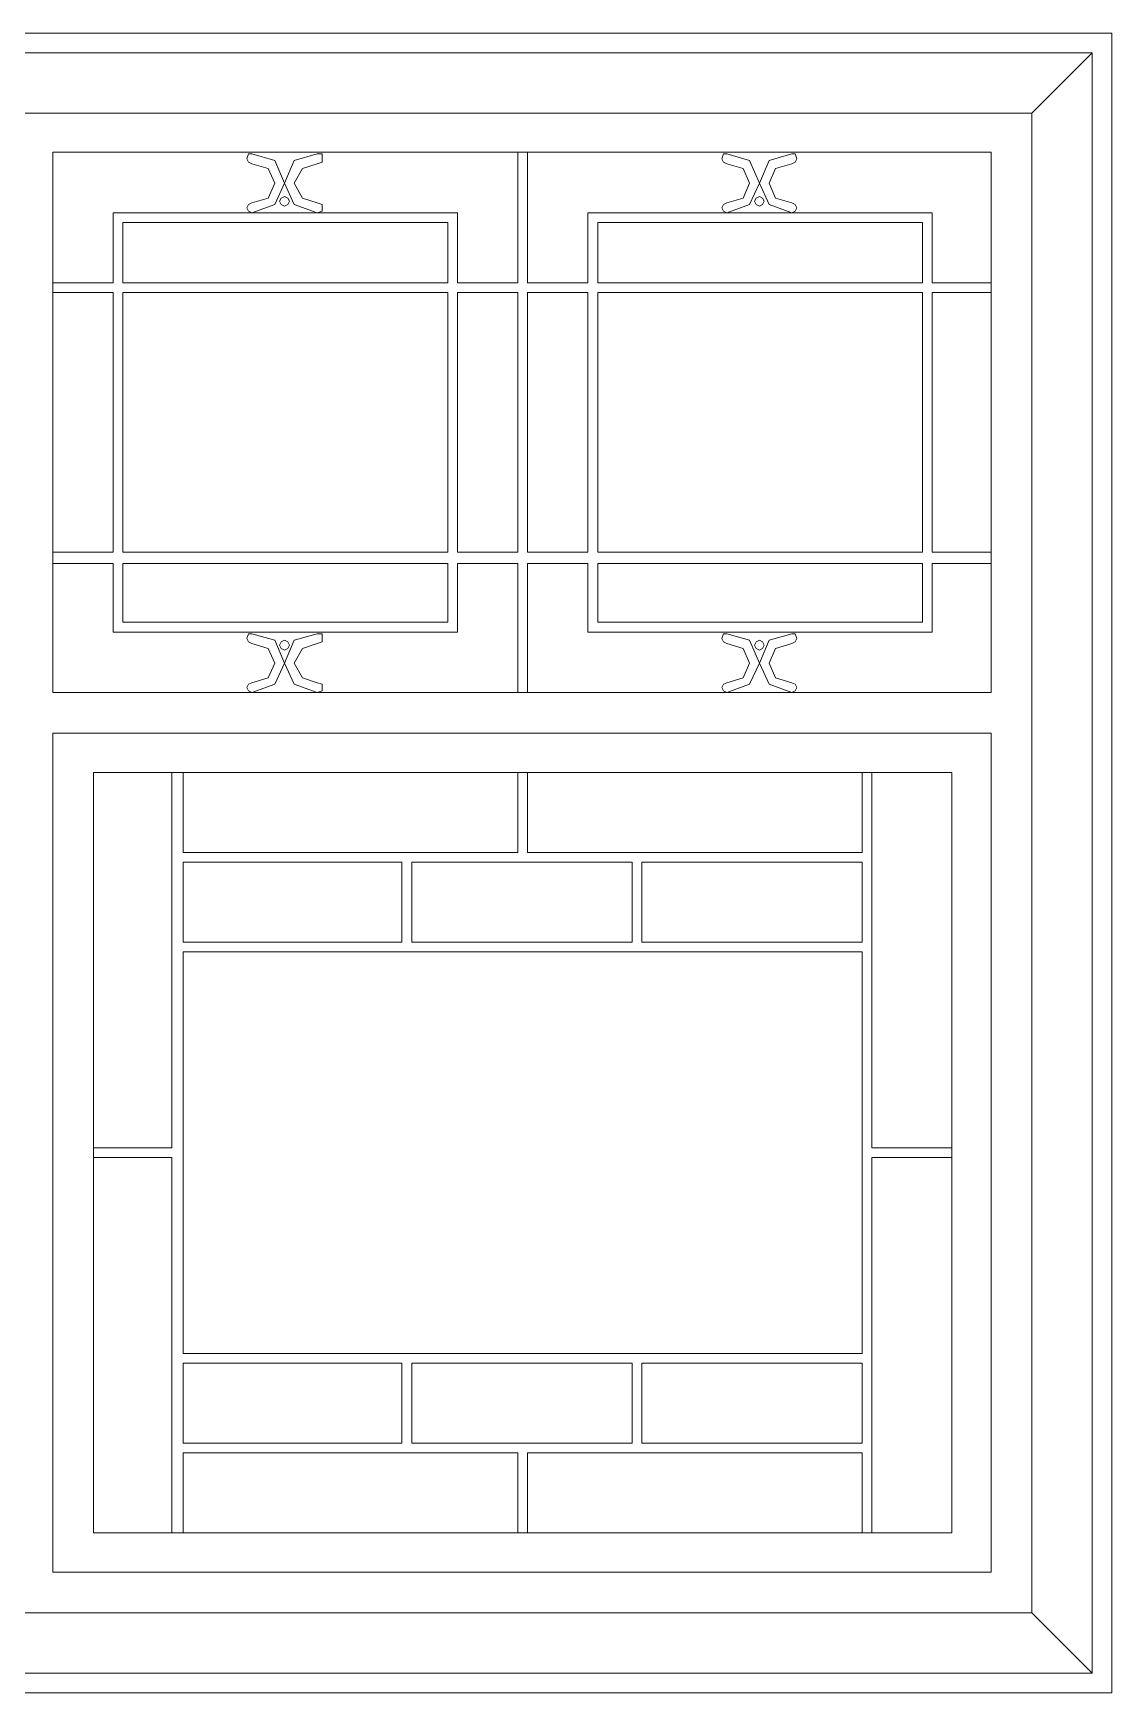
# Model space of a CAD drawing. Header units: centimetres. Extents: x -9 to 9.5, y -7.7 to 6.5.
# Drawn here: x 0.21 to 9.46, y -7.73 to 6.5 of the extents above; entities that cross this region are included whole.
import ezdxf

# ---------------------------------------------------------------- set-up
doc = ezdxf.new("R2010")
doc.units = ezdxf.units.CM
doc.header["$MEASUREMENT"] = 0
doc.layers.add('layer 1', color=7, linetype='Continuous')

msp = doc.modelspace()

# ---------------------------------------------------------------- linework, layer by layer
at = {"layer": 'layer 1', "color": 250, "lineweight": 0}
for points, knots in [([(-9.04213, -7.73212), (-9.04213, -7.73212), (9.46238, -7.73212), (9.46238, -7.73212), (9.46238, -7.73212), (9.46238, -7.73212), (9.46238, 6.50312), (9.46238, 6.50312), (9.46238, 6.50312), (9.46238, 6.50312), (-9.04213, 6.50312), (-9.04213, 6.50312), (-9.04213, 6.50312), (-9.04213, 6.50312), (-9.04213, -7.73212), (-9.04213, -7.73212)], [0, 0, 0, 0, 0.25, 0.25, 0.25, 0.25, 0.5, 0.5, 0.5, 0.5, 0.75, 0.75, 0.75, 0.75, 1, 1, 1, 1]), ([(-8.87431, -7.5643), (-8.87431, -7.5643), (9.29437, -7.5643), (9.29437, -7.5643), (9.29437, -7.5643), (9.29437, -7.5643), (9.29437, 6.33512), (9.29437, 6.33512), (9.29437, 6.33512), (9.29437, 6.33512), (-8.87431, 6.33512), (-8.87431, 6.33512), (-8.87431, 6.33512), (-8.87431, 6.33512), (-8.87431, -7.5643), (-8.87431, -7.5643)], [0, 0, 0, 0, 0.25, 0.25, 0.25, 0.25, 0.5, 0.5, 0.5, 0.5, 0.75, 0.75, 0.75, 0.75, 1, 1, 1, 1]), ([(-8.35628, -7.04627), (-8.35628, -7.04627), (8.77652, -7.04627), (8.77652, -7.04627), (8.77652, -7.04627), (8.77652, -7.04627), (8.77652, 5.81727), (8.77652, 5.81727), (8.77652, 5.81727), (8.77652, 5.81727), (-8.35628, 5.81727), (-8.35628, 5.81727), (-8.35628, 5.81727), (-8.35628, 5.81727), (-8.35628, -7.04627), (-8.35628, -7.04627)], [0, 0, 0, 0, 0.25, 0.25, 0.25, 0.25, 0.5, 0.5, 0.5, 0.5, 0.75, 0.75, 0.75, 0.75, 1, 1, 1, 1]), ([(0.37812, 0.84813), (0.37812, 0.84813), (0.37812, 5.48127), (0.37812, 5.48127), (0.37812, 5.48127), (0.37812, 5.48127), (8.42649, 5.48127), (8.42649, 5.48127), (8.42649, 5.48127), (8.42649, 5.48127), (8.42649, 0.84813), (8.42649, 0.84813), (8.42649, 0.84813), (8.42649, 0.84813), (0.37812, 0.84813), (0.37812, 0.84813)], [0, 0, 0, 0, 0.25, 0.25, 0.25, 0.25, 0.5, 0.5, 0.5, 0.5, 0.75, 0.75, 0.75, 0.75, 1, 1, 1, 1]), ([(0.37812, 4.36156), (0.37812, 4.36156), (0.89598, 4.36156), (0.89598, 4.36156), (0.89598, 4.36156), (0.89598, 4.36156), (0.89598, 4.96342), (0.89598, 4.96342), (0.89598, 4.96342), (0.89598, 4.96342), (3.84947, 4.96342), (3.84947, 4.96342), (3.84947, 4.96342), (3.84947, 4.96342), (3.84947, 4.36156), (3.84947, 4.36156), (3.84947, 4.36156), (3.84947, 4.36156), (4.36732, 4.36156), (4.36732, 4.36156), (4.36732, 4.36156), (4.36732, 4.36156), (4.36732, 5.48127), (4.36732, 5.48127)], [0, 0, 0, 0, 0.16666667, 0.16666667, 0.16666667, 0.16666667, 0.33333333, 0.33333333, 0.33333333, 0.33333333, 0.5, 0.5, 0.5, 0.5, 0.66666667, 0.66666667, 0.66666667, 0.66666667, 0.83333333, 0.83333333, 0.83333333, 0.83333333, 1, 1, 1, 1]), ([(2.08565, 5.46724), (2.08565, 5.46724), (2.05777, 5.46724), (2.05777, 5.46724), (2.05777, 5.46724), (2.05777, 5.46724), (2.04374, 5.42533), (2.04374, 5.42533), (2.04374, 5.42533), (2.04374, 5.42533), (2.05777, 5.39727), (2.05777, 5.39727), (2.05777, 5.39727), (2.05777, 5.39727), (2.08565, 5.38342), (2.08565, 5.38342)], [0, 0, 0, 0, 0.25, 0.25, 0.25, 0.25, 0.5, 0.5, 0.5, 0.5, 0.75, 0.75, 0.75, 0.75, 1, 1, 1, 1]), ([(2.08565, 4.96342), (2.08565, 4.96342), (2.28171, 5.03339), (2.28171, 5.03339), (2.28171, 5.03339), (2.28171, 5.03339), (2.36571, 5.21542), (2.36571, 5.21542), (2.36571, 5.21542), (2.36571, 5.21542), (2.28171, 5.4113), (2.28171, 5.4113), (2.28171, 5.4113), (2.28171, 5.4113), (2.08565, 5.46724), (2.08565, 5.46724)], [0, 0, 0, 0, 0.25, 0.25, 0.25, 0.25, 0.5, 0.5, 0.5, 0.5, 0.75, 0.75, 0.75, 0.75, 1, 1, 1, 1]), ([(2.64559, 5.46724), (2.64559, 5.46724), (2.44971, 5.4113), (2.44971, 5.4113), (2.44971, 5.4113), (2.44971, 5.4113), (2.36571, 5.21542), (2.36571, 5.21542), (2.36571, 5.21542), (2.36571, 5.21542), (2.44971, 5.03339), (2.44971, 5.03339), (2.44971, 5.03339), (2.44971, 5.03339), (2.64559, 4.96342), (2.64559, 4.96342)], [0, 0, 0, 0, 0.25, 0.25, 0.25, 0.25, 0.5, 0.5, 0.5, 0.5, 0.75, 0.75, 0.75, 0.75, 1, 1, 1, 1]), ([(2.64559, 5.38342), (2.64559, 5.38342), (2.68768, 5.39727), (2.68768, 5.39727), (2.68768, 5.39727), (2.68768, 5.39727), (2.68768, 5.42533), (2.68768, 5.42533), (2.68768, 5.42533), (2.68768, 5.42533), (2.68768, 5.46724), (2.68768, 5.46724), (2.68768, 5.46724), (2.68768, 5.46724), (2.64559, 5.46724), (2.64559, 5.46724)], [0, 0, 0, 0, 0.25, 0.25, 0.25, 0.25, 0.5, 0.5, 0.5, 0.5, 0.75, 0.75, 0.75, 0.75, 1, 1, 1, 1]), ([(8.42649, 4.36156), (8.42649, 4.36156), (7.92267, 4.36156), (7.92267, 4.36156), (7.92267, 4.36156), (7.92267, 4.36156), (7.92267, 4.96342), (7.92267, 4.96342), (7.92267, 4.96342), (7.92267, 4.96342), (4.96917, 4.96342), (4.96917, 4.96342), (4.96917, 4.96342), (4.96917, 4.96342), (4.96917, 4.36156), (4.96917, 4.36156), (4.96917, 4.36156), (4.96917, 4.36156), (4.45132, 4.36156), (4.45132, 4.36156), (4.45132, 4.36156), (4.45132, 4.36156), (4.45132, 5.48127), (4.45132, 5.48127)], [0, 0, 0, 0, 0.16666667, 0.16666667, 0.16666667, 0.16666667, 0.33333333, 0.33333333, 0.33333333, 0.33333333, 0.5, 0.5, 0.5, 0.5, 0.66666667, 0.66666667, 0.66666667, 0.66666667, 0.83333333, 0.83333333, 0.83333333, 0.83333333, 1, 1, 1, 1]), ([(6.15903, 5.46724), (6.15903, 5.46724), (6.13097, 5.46724), (6.13097, 5.46724), (6.13097, 5.46724), (6.13097, 5.46724), (6.11694, 5.42533), (6.11694, 5.42533), (6.11694, 5.42533), (6.11694, 5.42533), (6.13097, 5.39727), (6.13097, 5.39727), (6.13097, 5.39727), (6.13097, 5.39727), (6.15903, 5.38342), (6.15903, 5.38342)], [0, 0, 0, 0, 0.25, 0.25, 0.25, 0.25, 0.5, 0.5, 0.5, 0.5, 0.75, 0.75, 0.75, 0.75, 1, 1, 1, 1]), ([(6.15903, 4.96342), (6.15903, 4.96342), (6.35491, 5.03339), (6.35491, 5.03339), (6.35491, 5.03339), (6.35491, 5.03339), (6.43891, 5.21542), (6.43891, 5.21542), (6.43891, 5.21542), (6.43891, 5.21542), (6.35491, 5.4113), (6.35491, 5.4113), (6.35491, 5.4113), (6.35491, 5.4113), (6.15903, 5.46724), (6.15903, 5.46724)], [0, 0, 0, 0, 0.25, 0.25, 0.25, 0.25, 0.5, 0.5, 0.5, 0.5, 0.75, 0.75, 0.75, 0.75, 1, 1, 1, 1]), ([(6.71879, 5.46724), (6.71879, 5.46724), (6.52291, 5.4113), (6.52291, 5.4113), (6.52291, 5.4113), (6.52291, 5.4113), (6.43891, 5.21542), (6.43891, 5.21542), (6.43891, 5.21542), (6.43891, 5.21542), (6.52291, 5.03339), (6.52291, 5.03339), (6.52291, 5.03339), (6.52291, 5.03339), (6.71879, 4.96342), (6.71879, 4.96342)], [0, 0, 0, 0, 0.25, 0.25, 0.25, 0.25, 0.5, 0.5, 0.5, 0.5, 0.75, 0.75, 0.75, 0.75, 1, 1, 1, 1]), ([(6.71879, 5.38342), (6.71879, 5.38342), (6.74685, 5.39727), (6.74685, 5.39727), (6.74685, 5.39727), (6.74685, 5.39727), (6.76088, 5.42533), (6.76088, 5.42533), (6.76088, 5.42533), (6.76088, 5.42533), (6.74685, 5.46724), (6.74685, 5.46724), (6.74685, 5.46724), (6.74685, 5.46724), (6.71879, 5.46724), (6.71879, 5.46724)], [0, 0, 0, 0, 0.25, 0.25, 0.25, 0.25, 0.5, 0.5, 0.5, 0.5, 0.75, 0.75, 0.75, 0.75, 1, 1, 1, 1]), ([(2.08565, 5.04742), (2.08565, 5.04742), (2.22577, 5.08933), (2.22577, 5.08933), (2.22577, 5.08933), (2.22577, 5.08933), (2.28171, 5.21542), (2.28171, 5.21542), (2.28171, 5.21542), (2.28171, 5.21542), (2.22577, 5.34133), (2.22577, 5.34133), (2.22577, 5.34133), (2.22577, 5.34133), (2.08565, 5.38342), (2.08565, 5.38342)], [0, 0, 0, 0, 0.25, 0.25, 0.25, 0.25, 0.5, 0.5, 0.5, 0.5, 0.75, 0.75, 0.75, 0.75, 1, 1, 1, 1]), ([(2.64559, 5.38342), (2.64559, 5.38342), (2.51968, 5.34133), (2.51968, 5.34133), (2.51968, 5.34133), (2.51968, 5.34133), (2.44971, 5.21542), (2.44971, 5.21542), (2.44971, 5.21542), (2.44971, 5.21542), (2.51968, 5.08933), (2.51968, 5.08933), (2.51968, 5.08933), (2.51968, 5.08933), (2.64559, 5.04742), (2.64559, 5.04742)], [0, 0, 0, 0, 0.25, 0.25, 0.25, 0.25, 0.5, 0.5, 0.5, 0.5, 0.75, 0.75, 0.75, 0.75, 1, 1, 1, 1]), ([(6.15903, 5.04742), (6.15903, 5.04742), (6.29897, 5.08933), (6.29897, 5.08933), (6.29897, 5.08933), (6.29897, 5.08933), (6.35491, 5.21542), (6.35491, 5.21542), (6.35491, 5.21542), (6.35491, 5.21542), (6.29897, 5.34133), (6.29897, 5.34133), (6.29897, 5.34133), (6.29897, 5.34133), (6.15903, 5.38342), (6.15903, 5.38342)], [0, 0, 0, 0, 0.25, 0.25, 0.25, 0.25, 0.5, 0.5, 0.5, 0.5, 0.75, 0.75, 0.75, 0.75, 1, 1, 1, 1]), ([(6.71879, 5.38342), (6.71879, 5.38342), (6.57885, 5.34133), (6.57885, 5.34133), (6.57885, 5.34133), (6.57885, 5.34133), (6.52291, 5.21542), (6.52291, 5.21542), (6.52291, 5.21542), (6.52291, 5.21542), (6.57885, 5.08933), (6.57885, 5.08933), (6.57885, 5.08933), (6.57885, 5.08933), (6.71879, 5.04742), (6.71879, 5.04742)], [0, 0, 0, 0, 0.25, 0.25, 0.25, 0.25, 0.5, 0.5, 0.5, 0.5, 0.75, 0.75, 0.75, 0.75, 1, 1, 1, 1]), ([(2.08565, 5.04742), (2.08565, 5.04742), (2.05777, 5.03339), (2.05777, 5.03339), (2.05777, 5.03339), (2.05777, 5.03339), (2.04374, 5.00533), (2.04374, 5.00533), (2.04374, 5.00533), (2.04374, 5.00533), (2.05777, 4.97745), (2.05777, 4.97745), (2.05777, 4.97745), (2.05777, 4.97745), (2.08565, 4.96342), (2.08565, 4.96342)], [0, 0, 0, 0, 0.25, 0.25, 0.25, 0.25, 0.5, 0.5, 0.5, 0.5, 0.75, 0.75, 0.75, 0.75, 1, 1, 1, 1]), ([(2.40762, 5.06145), (2.40762, 5.06145), (2.39359, 5.08933), (2.39359, 5.08933), (2.39359, 5.08933), (2.39359, 5.08933), (2.36571, 5.10336), (2.36571, 5.10336), (2.36571, 5.10336), (2.36571, 5.10336), (2.33765, 5.08933), (2.33765, 5.08933), (2.33765, 5.08933), (2.33765, 5.08933), (2.32362, 5.06145), (2.32362, 5.06145), (2.32362, 5.06145), (2.32362, 5.06145), (2.33765, 5.03339), (2.33765, 5.03339), (2.33765, 5.03339), (2.33765, 5.03339), (2.36571, 5.01936), (2.36571, 5.01936), (2.36571, 5.01936), (2.36571, 5.01936), (2.39359, 5.03339), (2.39359, 5.03339), (2.39359, 5.03339), (2.39359, 5.03339), (2.40762, 5.06145), (2.40762, 5.06145)], [0, 0, 0, 0, 0.125, 0.125, 0.125, 0.125, 0.25, 0.25, 0.25, 0.25, 0.375, 0.375, 0.375, 0.375, 0.5, 0.5, 0.5, 0.5, 0.625, 0.625, 0.625, 0.625, 0.75, 0.75, 0.75, 0.75, 0.875, 0.875, 0.875, 0.875, 1, 1, 1, 1]), ([(2.64559, 4.96342), (2.64559, 4.96342), (2.68768, 4.97745), (2.68768, 4.97745), (2.68768, 4.97745), (2.68768, 4.97745), (2.68768, 5.00533), (2.68768, 5.00533), (2.68768, 5.00533), (2.68768, 5.00533), (2.68768, 5.03339), (2.68768, 5.03339), (2.68768, 5.03339), (2.68768, 5.03339), (2.64559, 5.04742), (2.64559, 5.04742)], [0, 0, 0, 0, 0.25, 0.25, 0.25, 0.25, 0.5, 0.5, 0.5, 0.5, 0.75, 0.75, 0.75, 0.75, 1, 1, 1, 1]), ([(6.15903, 5.04742), (6.15903, 5.04742), (6.13097, 5.03339), (6.13097, 5.03339), (6.13097, 5.03339), (6.13097, 5.03339), (6.11694, 5.00533), (6.11694, 5.00533), (6.11694, 5.00533), (6.11694, 5.00533), (6.13097, 4.97745), (6.13097, 4.97745), (6.13097, 4.97745), (6.13097, 4.97745), (6.15903, 4.96342), (6.15903, 4.96342)], [0, 0, 0, 0, 0.25, 0.25, 0.25, 0.25, 0.5, 0.5, 0.5, 0.5, 0.75, 0.75, 0.75, 0.75, 1, 1, 1, 1]), ([(6.481, 5.06145), (6.481, 5.06145), (6.46697, 5.08933), (6.46697, 5.08933), (6.46697, 5.08933), (6.46697, 5.08933), (6.43891, 5.10336), (6.43891, 5.10336), (6.43891, 5.10336), (6.43891, 5.10336), (6.41085, 5.08933), (6.41085, 5.08933), (6.41085, 5.08933), (6.41085, 5.08933), (6.397, 5.06145), (6.397, 5.06145), (6.397, 5.06145), (6.397, 5.06145), (6.41085, 5.03339), (6.41085, 5.03339), (6.41085, 5.03339), (6.41085, 5.03339), (6.43891, 5.01936), (6.43891, 5.01936), (6.43891, 5.01936), (6.43891, 5.01936), (6.46697, 5.03339), (6.46697, 5.03339), (6.46697, 5.03339), (6.46697, 5.03339), (6.481, 5.06145), (6.481, 5.06145)], [0, 0, 0, 0, 0.125, 0.125, 0.125, 0.125, 0.25, 0.25, 0.25, 0.25, 0.375, 0.375, 0.375, 0.375, 0.5, 0.5, 0.5, 0.5, 0.625, 0.625, 0.625, 0.625, 0.75, 0.75, 0.75, 0.75, 0.875, 0.875, 0.875, 0.875, 1, 1, 1, 1]), ([(6.71879, 4.96342), (6.71879, 4.96342), (6.74685, 4.97745), (6.74685, 4.97745), (6.74685, 4.97745), (6.74685, 4.97745), (6.76088, 5.00533), (6.76088, 5.00533), (6.76088, 5.00533), (6.76088, 5.00533), (6.74685, 5.03339), (6.74685, 5.03339), (6.74685, 5.03339), (6.74685, 5.03339), (6.71879, 5.04742), (6.71879, 5.04742)], [0, 0, 0, 0, 0.25, 0.25, 0.25, 0.25, 0.5, 0.5, 0.5, 0.5, 0.75, 0.75, 0.75, 0.75, 1, 1, 1, 1]), ([(0.97998, 4.87942), (0.97998, 4.87942), (0.97998, 4.36156), (0.97998, 4.36156), (0.97998, 4.36156), (0.97998, 4.36156), (3.76547, 4.36156), (3.76547, 4.36156), (3.76547, 4.36156), (3.76547, 4.36156), (3.76547, 4.87942), (3.76547, 4.87942), (3.76547, 4.87942), (3.76547, 4.87942), (0.97998, 4.87942), (0.97998, 4.87942)], [0, 0, 0, 0, 0.25, 0.25, 0.25, 0.25, 0.5, 0.5, 0.5, 0.5, 0.75, 0.75, 0.75, 0.75, 1, 1, 1, 1]), ([(7.83867, 4.87942), (7.83867, 4.87942), (7.83867, 4.36156), (7.83867, 4.36156), (7.83867, 4.36156), (7.83867, 4.36156), (5.05317, 4.36156), (5.05317, 4.36156), (5.05317, 4.36156), (5.05317, 4.36156), (5.05317, 4.87942), (5.05317, 4.87942), (5.05317, 4.87942), (5.05317, 4.87942), (7.83867, 4.87942), (7.83867, 4.87942)], [0, 0, 0, 0, 0.25, 0.25, 0.25, 0.25, 0.5, 0.5, 0.5, 0.5, 0.75, 0.75, 0.75, 0.75, 1, 1, 1, 1]), ([(0.37812, 4.27756), (0.37812, 4.27756), (0.89598, 4.27756), (0.89598, 4.27756), (0.89598, 4.27756), (0.89598, 4.27756), (0.89598, 2.05201), (0.89598, 2.05201), (0.89598, 2.05201), (0.89598, 2.05201), (0.37812, 2.05201), (0.37812, 2.05201)], [0, 0, 0, 0, 0.33333333, 0.33333333, 0.33333333, 0.33333333, 0.66666667, 0.66666667, 0.66666667, 0.66666667, 1, 1, 1, 1]), ([(0.97998, 2.05201), (0.97998, 2.05201), (0.97998, 4.27756), (0.97998, 4.27756), (0.97998, 4.27756), (0.97998, 4.27756), (3.76547, 4.27756), (3.76547, 4.27756), (3.76547, 4.27756), (3.76547, 4.27756), (3.76547, 2.05201), (3.76547, 2.05201), (3.76547, 2.05201), (3.76547, 2.05201), (0.97998, 2.05201), (0.97998, 2.05201)], [0, 0, 0, 0, 0.25, 0.25, 0.25, 0.25, 0.5, 0.5, 0.5, 0.5, 0.75, 0.75, 0.75, 0.75, 1, 1, 1, 1]), ([(3.84947, 2.05201), (3.84947, 2.05201), (3.84947, 4.27756), (3.84947, 4.27756), (3.84947, 4.27756), (3.84947, 4.27756), (4.36732, 4.27756), (4.36732, 4.27756), (4.36732, 4.27756), (4.36732, 4.27756), (4.36732, 2.05201), (4.36732, 2.05201), (4.36732, 2.05201), (4.36732, 2.05201), (3.84947, 2.05201), (3.84947, 2.05201)], [0, 0, 0, 0, 0.25, 0.25, 0.25, 0.25, 0.5, 0.5, 0.5, 0.5, 0.75, 0.75, 0.75, 0.75, 1, 1, 1, 1]), ([(4.96917, 2.05201), (4.96917, 2.05201), (4.96917, 4.27756), (4.96917, 4.27756), (4.96917, 4.27756), (4.96917, 4.27756), (4.45132, 4.27756), (4.45132, 4.27756), (4.45132, 4.27756), (4.45132, 4.27756), (4.45132, 2.05201), (4.45132, 2.05201), (4.45132, 2.05201), (4.45132, 2.05201), (4.96917, 2.05201), (4.96917, 2.05201)], [0, 0, 0, 0, 0.25, 0.25, 0.25, 0.25, 0.5, 0.5, 0.5, 0.5, 0.75, 0.75, 0.75, 0.75, 1, 1, 1, 1]), ([(7.83867, 2.05201), (7.83867, 2.05201), (7.83867, 4.27756), (7.83867, 4.27756), (7.83867, 4.27756), (7.83867, 4.27756), (5.05317, 4.27756), (5.05317, 4.27756), (5.05317, 4.27756), (5.05317, 4.27756), (5.05317, 2.05201), (5.05317, 2.05201), (5.05317, 2.05201), (5.05317, 2.05201), (7.83867, 2.05201), (7.83867, 2.05201)], [0, 0, 0, 0, 0.25, 0.25, 0.25, 0.25, 0.5, 0.5, 0.5, 0.5, 0.75, 0.75, 0.75, 0.75, 1, 1, 1, 1]), ([(8.42649, 4.27756), (8.42649, 4.27756), (7.92267, 4.27756), (7.92267, 4.27756), (7.92267, 4.27756), (7.92267, 4.27756), (7.92267, 2.05201), (7.92267, 2.05201), (7.92267, 2.05201), (7.92267, 2.05201), (8.42649, 2.05201), (8.42649, 2.05201)], [0, 0, 0, 0, 0.33333333, 0.33333333, 0.33333333, 0.33333333, 0.66666667, 0.66666667, 0.66666667, 0.66666667, 1, 1, 1, 1]), ([(0.37812, 1.95398), (0.37812, 1.95398), (0.89598, 1.95398), (0.89598, 1.95398), (0.89598, 1.95398), (0.89598, 1.95398), (0.89598, 1.36616), (0.89598, 1.36616), (0.89598, 1.36616), (0.89598, 1.36616), (3.84947, 1.36616), (3.84947, 1.36616), (3.84947, 1.36616), (3.84947, 1.36616), (3.84947, 1.95398), (3.84947, 1.95398), (3.84947, 1.95398), (3.84947, 1.95398), (4.36732, 1.95398), (4.36732, 1.95398), (4.36732, 1.95398), (4.36732, 1.95398), (4.36732, 0.84813), (4.36732, 0.84813)], [0, 0, 0, 0, 0.16666667, 0.16666667, 0.16666667, 0.16666667, 0.33333333, 0.33333333, 0.33333333, 0.33333333, 0.5, 0.5, 0.5, 0.5, 0.66666667, 0.66666667, 0.66666667, 0.66666667, 0.83333333, 0.83333333, 0.83333333, 0.83333333, 1, 1, 1, 1]), ([(3.76547, 1.95398), (3.76547, 1.95398), (3.76547, 1.45016), (3.76547, 1.45016), (3.76547, 1.45016), (3.76547, 1.45016), (0.97998, 1.45016), (0.97998, 1.45016), (0.97998, 1.45016), (0.97998, 1.45016), (0.97998, 1.95398), (0.97998, 1.95398), (0.97998, 1.95398), (0.97998, 1.95398), (3.76547, 1.95398), (3.76547, 1.95398)], [0, 0, 0, 0, 0.25, 0.25, 0.25, 0.25, 0.5, 0.5, 0.5, 0.5, 0.75, 0.75, 0.75, 0.75, 1, 1, 1, 1]), ([(8.42649, 1.95398), (8.42649, 1.95398), (7.92267, 1.95398), (7.92267, 1.95398), (7.92267, 1.95398), (7.92267, 1.95398), (7.92267, 1.36616), (7.92267, 1.36616), (7.92267, 1.36616), (7.92267, 1.36616), (4.96917, 1.36616), (4.96917, 1.36616), (4.96917, 1.36616), (4.96917, 1.36616), (4.96917, 1.95398), (4.96917, 1.95398), (4.96917, 1.95398), (4.96917, 1.95398), (4.45132, 1.95398), (4.45132, 1.95398), (4.45132, 1.95398), (4.45132, 1.95398), (4.45132, 0.84813), (4.45132, 0.84813)], [0, 0, 0, 0, 0.16666667, 0.16666667, 0.16666667, 0.16666667, 0.33333333, 0.33333333, 0.33333333, 0.33333333, 0.5, 0.5, 0.5, 0.5, 0.66666667, 0.66666667, 0.66666667, 0.66666667, 0.83333333, 0.83333333, 0.83333333, 0.83333333, 1, 1, 1, 1]), ([(5.05317, 1.95398), (5.05317, 1.95398), (5.05317, 1.45016), (5.05317, 1.45016), (5.05317, 1.45016), (5.05317, 1.45016), (7.83867, 1.45016), (7.83867, 1.45016), (7.83867, 1.45016), (7.83867, 1.45016), (7.83867, 1.95398), (7.83867, 1.95398), (7.83867, 1.95398), (7.83867, 1.95398), (5.05317, 1.95398), (5.05317, 1.95398)], [0, 0, 0, 0, 0.25, 0.25, 0.25, 0.25, 0.5, 0.5, 0.5, 0.5, 0.75, 0.75, 0.75, 0.75, 1, 1, 1, 1]), ([(2.08565, 1.35213), (2.08565, 1.35213), (2.05777, 1.35213), (2.05777, 1.35213), (2.05777, 1.35213), (2.05777, 1.35213), (2.04374, 1.31004), (2.04374, 1.31004), (2.04374, 1.31004), (2.04374, 1.31004), (2.05777, 1.28216), (2.05777, 1.28216), (2.05777, 1.28216), (2.05777, 1.28216), (2.08565, 1.26813), (2.08565, 1.26813)], [0, 0, 0, 0, 0.25, 0.25, 0.25, 0.25, 0.5, 0.5, 0.5, 0.5, 0.75, 0.75, 0.75, 0.75, 1, 1, 1, 1]), ([(2.08565, 0.84813), (2.08565, 0.84813), (2.28171, 0.9181), (2.28171, 0.9181), (2.28171, 0.9181), (2.28171, 0.9181), (2.36571, 1.10013), (2.36571, 1.10013), (2.36571, 1.10013), (2.36571, 1.10013), (2.28171, 1.29619), (2.28171, 1.29619), (2.28171, 1.29619), (2.28171, 1.29619), (2.08565, 1.35213), (2.08565, 1.35213)], [0, 0, 0, 0, 0.25, 0.25, 0.25, 0.25, 0.5, 0.5, 0.5, 0.5, 0.75, 0.75, 0.75, 0.75, 1, 1, 1, 1]), ([(2.40762, 1.2541), (2.40762, 1.2541), (2.39359, 1.28216), (2.39359, 1.28216), (2.39359, 1.28216), (2.39359, 1.28216), (2.36571, 1.29619), (2.36571, 1.29619), (2.36571, 1.29619), (2.36571, 1.29619), (2.33765, 1.28216), (2.33765, 1.28216), (2.33765, 1.28216), (2.33765, 1.28216), (2.32362, 1.2541), (2.32362, 1.2541), (2.32362, 1.2541), (2.32362, 1.2541), (2.33765, 1.22604), (2.33765, 1.22604), (2.33765, 1.22604), (2.33765, 1.22604), (2.36571, 1.21219), (2.36571, 1.21219), (2.36571, 1.21219), (2.36571, 1.21219), (2.39359, 1.22604), (2.39359, 1.22604), (2.39359, 1.22604), (2.39359, 1.22604), (2.40762, 1.2541), (2.40762, 1.2541)], [0, 0, 0, 0, 0.125, 0.125, 0.125, 0.125, 0.25, 0.25, 0.25, 0.25, 0.375, 0.375, 0.375, 0.375, 0.5, 0.5, 0.5, 0.5, 0.625, 0.625, 0.625, 0.625, 0.75, 0.75, 0.75, 0.75, 0.875, 0.875, 0.875, 0.875, 1, 1, 1, 1]), ([(2.64559, 1.35213), (2.64559, 1.35213), (2.44971, 1.29619), (2.44971, 1.29619), (2.44971, 1.29619), (2.44971, 1.29619), (2.36571, 1.10013), (2.36571, 1.10013), (2.36571, 1.10013), (2.36571, 1.10013), (2.44971, 0.9181), (2.44971, 0.9181), (2.44971, 0.9181), (2.44971, 0.9181), (2.64559, 0.84813), (2.64559, 0.84813)], [0, 0, 0, 0, 0.25, 0.25, 0.25, 0.25, 0.5, 0.5, 0.5, 0.5, 0.75, 0.75, 0.75, 0.75, 1, 1, 1, 1]), ([(2.64559, 1.26813), (2.64559, 1.26813), (2.68768, 1.28216), (2.68768, 1.28216), (2.68768, 1.28216), (2.68768, 1.28216), (2.68768, 1.31004), (2.68768, 1.31004), (2.68768, 1.31004), (2.68768, 1.31004), (2.68768, 1.35213), (2.68768, 1.35213), (2.68768, 1.35213), (2.68768, 1.35213), (2.64559, 1.35213), (2.64559, 1.35213)], [0, 0, 0, 0, 0.25, 0.25, 0.25, 0.25, 0.5, 0.5, 0.5, 0.5, 0.75, 0.75, 0.75, 0.75, 1, 1, 1, 1]), ([(6.15903, 1.35213), (6.15903, 1.35213), (6.13097, 1.35213), (6.13097, 1.35213), (6.13097, 1.35213), (6.13097, 1.35213), (6.11694, 1.31004), (6.11694, 1.31004), (6.11694, 1.31004), (6.11694, 1.31004), (6.13097, 1.28216), (6.13097, 1.28216), (6.13097, 1.28216), (6.13097, 1.28216), (6.15903, 1.26813), (6.15903, 1.26813)], [0, 0, 0, 0, 0.25, 0.25, 0.25, 0.25, 0.5, 0.5, 0.5, 0.5, 0.75, 0.75, 0.75, 0.75, 1, 1, 1, 1]), ([(6.15903, 0.84813), (6.15903, 0.84813), (6.35491, 0.9181), (6.35491, 0.9181), (6.35491, 0.9181), (6.35491, 0.9181), (6.43891, 1.10013), (6.43891, 1.10013), (6.43891, 1.10013), (6.43891, 1.10013), (6.35491, 1.29619), (6.35491, 1.29619), (6.35491, 1.29619), (6.35491, 1.29619), (6.15903, 1.35213), (6.15903, 1.35213)], [0, 0, 0, 0, 0.25, 0.25, 0.25, 0.25, 0.5, 0.5, 0.5, 0.5, 0.75, 0.75, 0.75, 0.75, 1, 1, 1, 1]), ([(6.481, 1.2541), (6.481, 1.2541), (6.46697, 1.28216), (6.46697, 1.28216), (6.46697, 1.28216), (6.46697, 1.28216), (6.43891, 1.29619), (6.43891, 1.29619), (6.43891, 1.29619), (6.43891, 1.29619), (6.41085, 1.28216), (6.41085, 1.28216), (6.41085, 1.28216), (6.41085, 1.28216), (6.397, 1.2541), (6.397, 1.2541), (6.397, 1.2541), (6.397, 1.2541), (6.41085, 1.22604), (6.41085, 1.22604), (6.41085, 1.22604), (6.41085, 1.22604), (6.43891, 1.21219), (6.43891, 1.21219), (6.43891, 1.21219), (6.43891, 1.21219), (6.46697, 1.22604), (6.46697, 1.22604), (6.46697, 1.22604), (6.46697, 1.22604), (6.481, 1.2541), (6.481, 1.2541)], [0, 0, 0, 0, 0.125, 0.125, 0.125, 0.125, 0.25, 0.25, 0.25, 0.25, 0.375, 0.375, 0.375, 0.375, 0.5, 0.5, 0.5, 0.5, 0.625, 0.625, 0.625, 0.625, 0.75, 0.75, 0.75, 0.75, 0.875, 0.875, 0.875, 0.875, 1, 1, 1, 1]), ([(6.71879, 1.35213), (6.71879, 1.35213), (6.52291, 1.29619), (6.52291, 1.29619), (6.52291, 1.29619), (6.52291, 1.29619), (6.43891, 1.10013), (6.43891, 1.10013), (6.43891, 1.10013), (6.43891, 1.10013), (6.52291, 0.9181), (6.52291, 0.9181), (6.52291, 0.9181), (6.52291, 0.9181), (6.71879, 0.84813), (6.71879, 0.84813)], [0, 0, 0, 0, 0.25, 0.25, 0.25, 0.25, 0.5, 0.5, 0.5, 0.5, 0.75, 0.75, 0.75, 0.75, 1, 1, 1, 1]), ([(6.71879, 1.26813), (6.71879, 1.26813), (6.74685, 1.28216), (6.74685, 1.28216), (6.74685, 1.28216), (6.74685, 1.28216), (6.76088, 1.31004), (6.76088, 1.31004), (6.76088, 1.31004), (6.76088, 1.31004), (6.74685, 1.35213), (6.74685, 1.35213), (6.74685, 1.35213), (6.74685, 1.35213), (6.71879, 1.35213), (6.71879, 1.35213)], [0, 0, 0, 0, 0.25, 0.25, 0.25, 0.25, 0.5, 0.5, 0.5, 0.5, 0.75, 0.75, 0.75, 0.75, 1, 1, 1, 1]), ([(2.08565, 0.93213), (2.08565, 0.93213), (2.22577, 0.97422), (2.22577, 0.97422), (2.22577, 0.97422), (2.22577, 0.97422), (2.28171, 1.10013), (2.28171, 1.10013), (2.28171, 1.10013), (2.28171, 1.10013), (2.22577, 1.22604), (2.22577, 1.22604), (2.22577, 1.22604), (2.22577, 1.22604), (2.08565, 1.26813), (2.08565, 1.26813)], [0, 0, 0, 0, 0.25, 0.25, 0.25, 0.25, 0.5, 0.5, 0.5, 0.5, 0.75, 0.75, 0.75, 0.75, 1, 1, 1, 1]), ([(2.64559, 1.26813), (2.64559, 1.26813), (2.51968, 1.22604), (2.51968, 1.22604), (2.51968, 1.22604), (2.51968, 1.22604), (2.44971, 1.10013), (2.44971, 1.10013), (2.44971, 1.10013), (2.44971, 1.10013), (2.51968, 0.97422), (2.51968, 0.97422), (2.51968, 0.97422), (2.51968, 0.97422), (2.64559, 0.93213), (2.64559, 0.93213)], [0, 0, 0, 0, 0.25, 0.25, 0.25, 0.25, 0.5, 0.5, 0.5, 0.5, 0.75, 0.75, 0.75, 0.75, 1, 1, 1, 1]), ([(6.15903, 0.93213), (6.15903, 0.93213), (6.29897, 0.97422), (6.29897, 0.97422), (6.29897, 0.97422), (6.29897, 0.97422), (6.35491, 1.10013), (6.35491, 1.10013), (6.35491, 1.10013), (6.35491, 1.10013), (6.29897, 1.22604), (6.29897, 1.22604), (6.29897, 1.22604), (6.29897, 1.22604), (6.15903, 1.26813), (6.15903, 1.26813)], [0, 0, 0, 0, 0.25, 0.25, 0.25, 0.25, 0.5, 0.5, 0.5, 0.5, 0.75, 0.75, 0.75, 0.75, 1, 1, 1, 1]), ([(6.71879, 1.26813), (6.71879, 1.26813), (6.57885, 1.22604), (6.57885, 1.22604), (6.57885, 1.22604), (6.57885, 1.22604), (6.52291, 1.10013), (6.52291, 1.10013), (6.52291, 1.10013), (6.52291, 1.10013), (6.57885, 0.97422), (6.57885, 0.97422), (6.57885, 0.97422), (6.57885, 0.97422), (6.71879, 0.93213), (6.71879, 0.93213)], [0, 0, 0, 0, 0.25, 0.25, 0.25, 0.25, 0.5, 0.5, 0.5, 0.5, 0.75, 0.75, 0.75, 0.75, 1, 1, 1, 1]), ([(2.08565, 0.93213), (2.08565, 0.93213), (2.05777, 0.9181), (2.05777, 0.9181), (2.05777, 0.9181), (2.05777, 0.9181), (2.04374, 0.89022), (2.04374, 0.89022), (2.04374, 0.89022), (2.04374, 0.89022), (2.05777, 0.86216), (2.05777, 0.86216), (2.05777, 0.86216), (2.05777, 0.86216), (2.08565, 0.84813), (2.08565, 0.84813)], [0, 0, 0, 0, 0.25, 0.25, 0.25, 0.25, 0.5, 0.5, 0.5, 0.5, 0.75, 0.75, 0.75, 0.75, 1, 1, 1, 1]), ([(2.64559, 0.84813), (2.64559, 0.84813), (2.68768, 0.86216), (2.68768, 0.86216), (2.68768, 0.86216), (2.68768, 0.86216), (2.68768, 0.89022), (2.68768, 0.89022), (2.68768, 0.89022), (2.68768, 0.89022), (2.68768, 0.9181), (2.68768, 0.9181), (2.68768, 0.9181), (2.68768, 0.9181), (2.64559, 0.93213), (2.64559, 0.93213)], [0, 0, 0, 0, 0.25, 0.25, 0.25, 0.25, 0.5, 0.5, 0.5, 0.5, 0.75, 0.75, 0.75, 0.75, 1, 1, 1, 1]), ([(6.15903, 0.93213), (6.15903, 0.93213), (6.13097, 0.9181), (6.13097, 0.9181), (6.13097, 0.9181), (6.13097, 0.9181), (6.11694, 0.89022), (6.11694, 0.89022), (6.11694, 0.89022), (6.11694, 0.89022), (6.13097, 0.86216), (6.13097, 0.86216), (6.13097, 0.86216), (6.13097, 0.86216), (6.15903, 0.84813), (6.15903, 0.84813)], [0, 0, 0, 0, 0.25, 0.25, 0.25, 0.25, 0.5, 0.5, 0.5, 0.5, 0.75, 0.75, 0.75, 0.75, 1, 1, 1, 1]), ([(6.71879, 0.84813), (6.71879, 0.84813), (6.74685, 0.86216), (6.74685, 0.86216), (6.74685, 0.86216), (6.74685, 0.86216), (6.76088, 0.89022), (6.76088, 0.89022), (6.76088, 0.89022), (6.76088, 0.89022), (6.74685, 0.9181), (6.74685, 0.9181), (6.74685, 0.9181), (6.74685, 0.9181), (6.71879, 0.93213), (6.71879, 0.93213)], [0, 0, 0, 0, 0.25, 0.25, 0.25, 0.25, 0.5, 0.5, 0.5, 0.5, 0.75, 0.75, 0.75, 0.75, 1, 1, 1, 1]), ([(0.37812, -6.69642), (0.37812, -6.69642), (8.42649, -6.69642), (8.42649, -6.69642), (8.42649, -6.69642), (8.42649, -6.69642), (8.42649, 0.49828), (8.42649, 0.49828), (8.42649, 0.49828), (8.42649, 0.49828), (0.37812, 0.49828), (0.37812, 0.49828), (0.37812, 0.49828), (0.37812, 0.49828), (0.37812, -6.69642), (0.37812, -6.69642)], [0, 0, 0, 0, 0.25, 0.25, 0.25, 0.25, 0.5, 0.5, 0.5, 0.5, 0.75, 0.75, 0.75, 0.75, 1, 1, 1, 1]), ([(0.72797, -6.36042), (0.72797, -6.36042), (8.09067, -6.36042), (8.09067, -6.36042), (8.09067, -6.36042), (8.09067, -6.36042), (8.09067, 0.16227), (8.09067, 0.16227), (8.09067, 0.16227), (8.09067, 0.16227), (0.72797, 0.16227), (0.72797, 0.16227), (0.72797, 0.16227), (0.72797, 0.16227), (0.72797, -6.36042), (0.72797, -6.36042)], [0, 0, 0, 0, 0.25, 0.25, 0.25, 0.25, 0.5, 0.5, 0.5, 0.5, 0.75, 0.75, 0.75, 0.75, 1, 1, 1, 1]), ([(1.3998, 0.16227), (1.3998, 0.16227), (1.3998, -3.05707), (1.3998, -3.05707), (1.3998, -3.05707), (1.3998, -3.05707), (0.72797, -3.05707), (0.72797, -3.05707)], [0, 0, 0, 0, 0.5, 0.5, 0.5, 0.5, 1, 1, 1, 1]), ([(4.36732, 0.16227), (4.36732, 0.16227), (4.36732, -0.52358), (4.36732, -0.52358), (4.36732, -0.52358), (4.36732, -0.52358), (1.49783, -0.52358), (1.49783, -0.52358), (1.49783, -0.52358), (1.49783, -0.52358), (1.49783, 0.16227), (1.49783, 0.16227)], [0, 0, 0, 0, 0.33333333, 0.33333333, 0.33333333, 0.33333333, 0.66666667, 0.66666667, 0.66666667, 0.66666667, 1, 1, 1, 1]), ([(7.32082, 0.16227), (7.32082, 0.16227), (7.32082, -0.52358), (7.32082, -0.52358), (7.32082, -0.52358), (7.32082, -0.52358), (4.45132, -0.52358), (4.45132, -0.52358), (4.45132, -0.52358), (4.45132, -0.52358), (4.45132, 0.16227), (4.45132, 0.16227)], [0, 0, 0, 0, 0.33333333, 0.33333333, 0.33333333, 0.33333333, 0.66666667, 0.66666667, 0.66666667, 0.66666667, 1, 1, 1, 1]), ([(8.09067, -3.05707), (8.09067, -3.05707), (7.40482, -3.05707), (7.40482, -3.05707), (7.40482, -3.05707), (7.40482, -3.05707), (7.40482, 0.16227), (7.40482, 0.16227)], [0, 0, 0, 0, 0.5, 0.5, 0.5, 0.5, 1, 1, 1, 1]), ([(3.37353, -1.29343), (3.37353, -1.29343), (1.49783, -1.29343), (1.49783, -1.29343), (1.49783, -1.29343), (1.49783, -1.29343), (1.49783, -0.60758), (1.49783, -0.60758), (1.49783, -0.60758), (1.49783, -0.60758), (3.37353, -0.60758), (3.37353, -0.60758), (3.37353, -0.60758), (3.37353, -0.60758), (3.37353, -1.29343), (3.37353, -1.29343)], [0, 0, 0, 0, 0.25, 0.25, 0.25, 0.25, 0.5, 0.5, 0.5, 0.5, 0.75, 0.75, 0.75, 0.75, 1, 1, 1, 1]), ([(5.34709, -0.60758), (5.34709, -0.60758), (5.34709, -1.29343), (5.34709, -1.29343), (5.34709, -1.29343), (5.34709, -1.29343), (3.45753, -1.29343), (3.45753, -1.29343), (3.45753, -1.29343), (3.45753, -1.29343), (3.45753, -0.60758), (3.45753, -0.60758), (3.45753, -0.60758), (3.45753, -0.60758), (5.34709, -0.60758), (5.34709, -0.60758)], [0, 0, 0, 0, 0.25, 0.25, 0.25, 0.25, 0.5, 0.5, 0.5, 0.5, 0.75, 0.75, 0.75, 0.75, 1, 1, 1, 1]), ([(7.32082, -1.29343), (7.32082, -1.29343), (5.43109, -1.29343), (5.43109, -1.29343), (5.43109, -1.29343), (5.43109, -1.29343), (5.43109, -0.60758), (5.43109, -0.60758), (5.43109, -0.60758), (5.43109, -0.60758), (7.32082, -0.60758), (7.32082, -0.60758), (7.32082, -0.60758), (7.32082, -0.60758), (7.32082, -1.29343), (7.32082, -1.29343)], [0, 0, 0, 0, 0.25, 0.25, 0.25, 0.25, 0.5, 0.5, 0.5, 0.5, 0.75, 0.75, 0.75, 0.75, 1, 1, 1, 1]), ([(1.49783, -1.37743), (1.49783, -1.37743), (1.49783, -4.82072), (1.49783, -4.82072), (1.49783, -4.82072), (1.49783, -4.82072), (7.32082, -4.82072), (7.32082, -4.82072), (7.32082, -4.82072), (7.32082, -4.82072), (7.32082, -1.37743), (7.32082, -1.37743), (7.32082, -1.37743), (7.32082, -1.37743), (1.49783, -1.37743), (1.49783, -1.37743)], [0, 0, 0, 0, 0.25, 0.25, 0.25, 0.25, 0.5, 0.5, 0.5, 0.5, 0.75, 0.75, 0.75, 0.75, 1, 1, 1, 1]), ([(0.72797, -3.14107), (0.72797, -3.14107), (1.3998, -3.14107), (1.3998, -3.14107), (1.3998, -3.14107), (1.3998, -3.14107), (1.3998, -6.36042), (1.3998, -6.36042)], [0, 0, 0, 0, 0.5, 0.5, 0.5, 0.5, 1, 1, 1, 1]), ([(7.40482, -6.36042), (7.40482, -6.36042), (7.40482, -3.14107), (7.40482, -3.14107), (7.40482, -3.14107), (7.40482, -3.14107), (8.09067, -3.14107), (8.09067, -3.14107)], [0, 0, 0, 0, 0.5, 0.5, 0.5, 0.5, 1, 1, 1, 1]), ([(3.37353, -4.90472), (3.37353, -4.90472), (1.49783, -4.90472), (1.49783, -4.90472), (1.49783, -4.90472), (1.49783, -4.90472), (1.49783, -5.59057), (1.49783, -5.59057), (1.49783, -5.59057), (1.49783, -5.59057), (3.37353, -5.59057), (3.37353, -5.59057), (3.37353, -5.59057), (3.37353, -5.59057), (3.37353, -4.90472), (3.37353, -4.90472)], [0, 0, 0, 0, 0.25, 0.25, 0.25, 0.25, 0.5, 0.5, 0.5, 0.5, 0.75, 0.75, 0.75, 0.75, 1, 1, 1, 1]), ([(3.45753, -4.90472), (3.45753, -4.90472), (3.45753, -5.59057), (3.45753, -5.59057), (3.45753, -5.59057), (3.45753, -5.59057), (5.34709, -5.59057), (5.34709, -5.59057), (5.34709, -5.59057), (5.34709, -5.59057), (5.34709, -4.90472), (5.34709, -4.90472), (5.34709, -4.90472), (5.34709, -4.90472), (3.45753, -4.90472), (3.45753, -4.90472)], [0, 0, 0, 0, 0.25, 0.25, 0.25, 0.25, 0.5, 0.5, 0.5, 0.5, 0.75, 0.75, 0.75, 0.75, 1, 1, 1, 1]), ([(5.43109, -5.59057), (5.43109, -5.59057), (5.43109, -4.90472), (5.43109, -4.90472), (5.43109, -4.90472), (5.43109, -4.90472), (7.32082, -4.90472), (7.32082, -4.90472), (7.32082, -4.90472), (7.32082, -4.90472), (7.32082, -5.59057), (7.32082, -5.59057), (7.32082, -5.59057), (7.32082, -5.59057), (5.43109, -5.59057), (5.43109, -5.59057)], [0, 0, 0, 0, 0.25, 0.25, 0.25, 0.25, 0.5, 0.5, 0.5, 0.5, 0.75, 0.75, 0.75, 0.75, 1, 1, 1, 1]), ([(1.49783, -6.36042), (1.49783, -6.36042), (1.49783, -5.67457), (1.49783, -5.67457), (1.49783, -5.67457), (1.49783, -5.67457), (4.36732, -5.67457), (4.36732, -5.67457), (4.36732, -5.67457), (4.36732, -5.67457), (4.36732, -6.36042), (4.36732, -6.36042)], [0, 0, 0, 0, 0.33333333, 0.33333333, 0.33333333, 0.33333333, 0.66666667, 0.66666667, 0.66666667, 0.66666667, 1, 1, 1, 1]), ([(4.45132, -6.36042), (4.45132, -6.36042), (4.45132, -5.67457), (4.45132, -5.67457), (4.45132, -5.67457), (4.45132, -5.67457), (7.32082, -5.67457), (7.32082, -5.67457), (7.32082, -5.67457), (7.32082, -5.67457), (7.32082, -6.36042), (7.32082, -6.36042)], [0, 0, 0, 0, 0.33333333, 0.33333333, 0.33333333, 0.33333333, 0.66666667, 0.66666667, 0.66666667, 0.66666667, 1, 1, 1, 1])]:
    msp.add_open_spline(points, degree=3, knots=knots, dxfattribs=at)
for points in [[(9.29437, 6.33512), (9.29437, 6.33512), (8.77652, 5.81727), (8.77652, 5.81727)], [(8.77652, -7.04627), (8.77652, -7.04627), (9.29437, -7.5643), (9.29437, -7.5643)]]:
    msp.add_open_spline(points, degree=3, dxfattribs=at)

doc.saveas('drawing.dxf')
